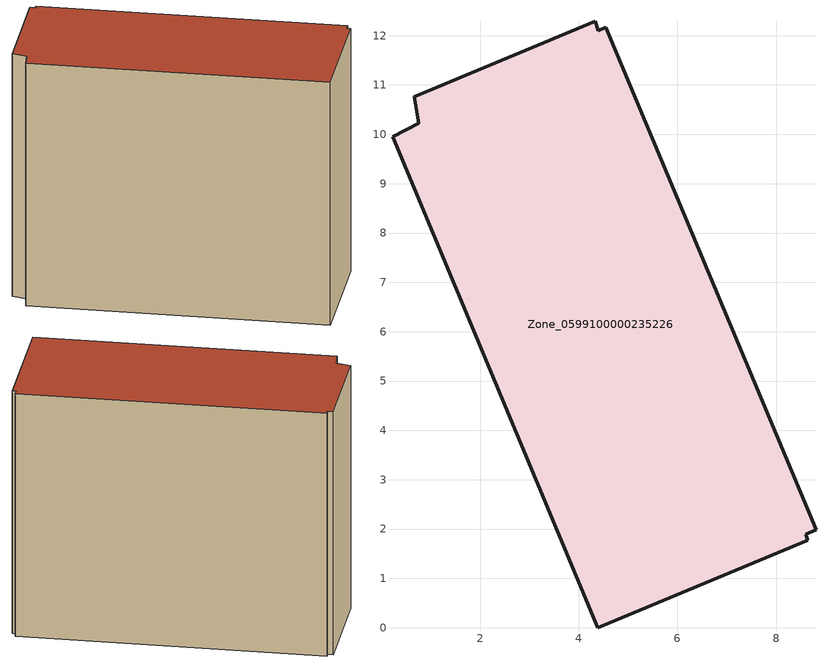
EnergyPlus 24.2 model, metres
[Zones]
Zone_0599100000235226
 floor ground (C_G): 8.64,1.77 4.38,0 0.23,9.95 0.75,10.22 0.66,10.77 4.33,12.29 4.4,12.1 4.54,12.17 8.81,1.99 8.6,1.9 z0
 wall outside (C_F): 4.38,0 8.64,1.77 8.6,1.9 8.81,1.99 4.54,12.17 4.4,12.1 4.33,12.29 0.66,10.77 0.75,10.22 0.23,9.95 4.38,0 z0:9.32
 roof outside (C_R): 8.81,1.99 4.54,12.17 4.4,12.1 4.33,12.29 0.66,10.77 0.75,10.22 0.23,9.95 4.38,0 8.64,1.77 8.6,1.9 z9.32
[BUILDING]
Pand.0599100000235226: North Axis=0; Terrain=City; Loads Convergence Tolerance Value=0.04; Temperature Convergence Tolerance Value=0.4; Solar Distribution=FullExterior; Maximum Number of Warmup Days=25; Minimum Number of Warmup Days=1
[Site:Location]
Rotterdam.The.Hague.AP_ZH_NLD Design_Conditions: Latitude=51.96; Longitude=4.45; Time Zone=1; Elevation=-4.5
[SITE:GROUNDTEMPERATURE:BUILDINGSURFACE]
18, 18, 18, 18, 18, 18, 18, 18, 18, 18, 18, 18
[MATERIAL] Thermal Absorptance=0.9; Solar Absorptance=0.7; Visible Absorptance=0.7
Name | Roughness | Thickness | Conductivity | Density | Specific Heat
G.TI.1946 | MediumSmooth | 0.15 | 1 | 540 | 1210
F.TI.1946 | Rough | 0.3 | 0.857143 | 1920 | 840
R.TI.1946 | MediumRough | 0.2 | 0.1 | 1500 | 1000
[CONSTRUCTION]
C_G: G.TI.1946
C_F: F.TI.1946
C_R: R.TI.1946
[ZONE]
Zone_0599100000235226: Type=1; Multiplier=1; Ceiling Height=Autocalculate; Volume=Autocalculate; Floor Area=autocalculate; Part of Total Floor Area=Yes
[ZONEINFILTRATION:DESIGNFLOWRATE]
Infil_Zone_0599100000235226: Zone or ZoneList or Space or SpaceList=Zone_0599100000235226; Schedule=AlwaysOn; Design Flow Rate Calculation Method=Flow/Area; Flow Rate per Floor Area=0.003; Constant Term Coefficient=1; Temperature Term Coefficient=0; Velocity Term Coefficient=0; Velocity Squared Term Coefficient=0
[HVACTEMPLATE:ZONE:IDEALLOADSAIRSYSTEM]
Zone_0599100000235226: Maximum Heating Supply Air Temperature=50; Minimum Cooling Supply Air Temperature=13; Maximum Heating Supply Air Humidity Ratio=0.0156; Minimum Cooling Supply Air Humidity Ratio=0.0077; Heating Limit=NoLimit; Cooling Limit=NoLimit; Dehumidification Control Type=ConstantSensibleHeatRatio; Cooling Sensible Heat Ratio=0.7; Dehumidification Setpoint=60; Humidification Control Type=None; Humidification Setpoint=30; Outdoor Air Method=None; Outdoor Air Flow Rate per Person=0.00944; Outdoor Air Flow Rate per Zone Floor Area=0; Outdoor Air Flow Rate per Zone=0; Demand Controlled Ventilation Type=None; Outdoor Air Economizer Type=NoEconomizer; Heat Recovery Type=None; Sensible Heat Recovery Effectiveness=0.7; Latent Heat Recovery Effectiveness=0.65
[ZONECONTROL:THERMOSTAT]
ThermostatControl_Zone_0599100000235226: Zone or ZoneList=Zone_0599100000235226; Control Type Schedule=DualSetpointControlType; Control 1=Thermostat_Zone_0599100000235226; Temperature Difference Between Cutout And Setpoint=0
[THERMOSTATSETPOINT:DUALSETPOINT]
Thermostat_Zone_0599100000235226: Heating Setpoint Temperature Schedule=HeatingSetpoint_Zone_0599100000235226; Cooling Setpoint Temperature Schedule=CoolingSetpoint_Zone_0599100000235226
[SCHEDULE:COMPACT]
HeatingSetpoint_Zone_0599100000235226: Through: 12/31, For: AllDays, Until: 24:00, 21
CoolingSetpoint_Zone_0599100000235226: Through: 12/31, For: AllDays, Until: 24:00, 24
DualSetpointControlType: Through: 12/31, For: AllDays, Until: 24:00, 4
AlwaysOn: Through: 12/31, For: AllDays, Until: 24:00, 1
